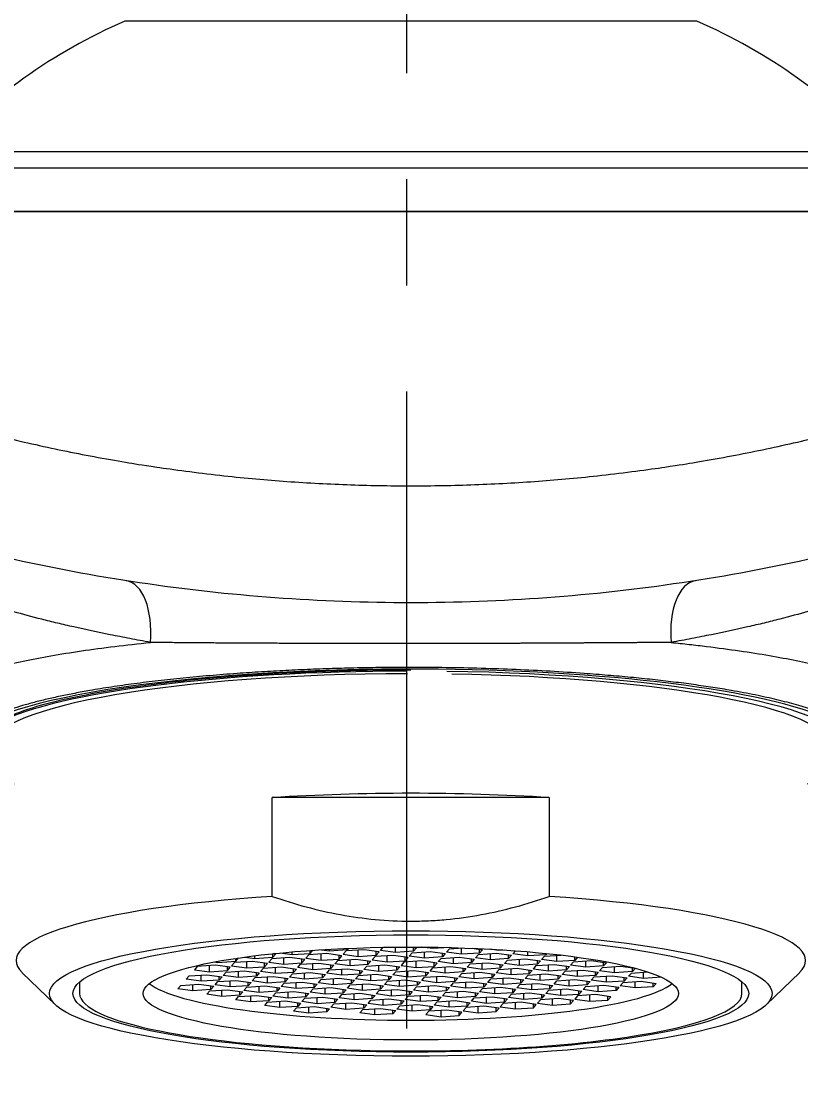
# Model space of a CAD drawing. Header units: millimetres. Extents: x 8809 to 9650, y -1236 to -642.
# Drawn here: x 9078.01 to 9101.32, y -858.43 to -826.88 of the extents above; entities that cross this region are included whole.
import ezdxf

# ---------------------------------------------------------------- set-up
doc = ezdxf.new("R2010")
doc.units = ezdxf.units.MM
doc.linetypes.add('CENTER2', pattern=[28.575, 19.05, -3.175, 3.175, -3.175])
doc.layers.add('CENTER', color=1, linetype='CENTER2', lineweight=15)
doc.layers.add('DIM', color=3, linetype='Continuous', lineweight=9)
doc.styles.get("Standard").update_dxf_attribs({"font": 'arial.ttf'})
doc.dimstyles.new('사본 ISO-25', dxfattribs={"dimtxt": 4, "dimasz": 4, "dimexe": 1.25, "dimexo": 0.625, "dimgap": 1.5, "dimtad": 1, "dimtih": 1, "dimtoh": 1, "dimdec": 1, "dimzin": 9, "dimdsep": 46, "dimtxsty": 'Standard', "dimcen": 2.5, "dimclrd": 3, "dimclre": 3, "dimclrt": 4, "dimadec": 0, "dimazin": 0, "dimtfac": 1, "dimtdec": 1, "dimtmove": 0, "dimatfit": 3, "dimfxl": 1, "dimarcsym": 0})

# ---------------------------------------------------------------- blocks, each defined once
blk = doc.blocks.new('*D57')
at = {"layer": 'Defpoints', "color": 0, "transparency": 16777216}
for p in [(9113.661, -736.612), (9065.661, -832.582), (9113.661, -832.582)]:
    blk.add_point(p, dxfattribs=at)
at = {"layer": 'DIM', "color": 3, "lineweight": -2, "transparency": 16777216}
for p, q in [((9065.661, -831.957), (9065.661, -735.362)), ((9113.661, -831.957), (9113.661, -735.362)), ((9070.161, -736.612), (9084.843, -736.612)), ((9109.161, -736.612), (9094.479, -736.612))]:
    blk.add_line(p, q, dxfattribs=at)
at = {"layer": 'DIM', "color": 3, "transparency": 16777216}
for points in [[(9070.161, -735.862), (9070.161, -737.362), (9065.661, -736.612)], [(9109.161, -735.862), (9109.161, -737.362), (9113.661, -736.612)]]:
    blk.add_solid(points, dxfattribs=at)
at = {"layer": 'DIM', "color": 4, "transparency": 16777216, "insert": (9089.661, -736.612), "char_height": 4.5, "attachment_point": 5}
blk.add_mtext('48', dxfattribs=at)
blk = doc.blocks.new('*D59')
at = {"layer": 'Defpoints', "color": 0, "transparency": 16777216}
for p in [(9098.968, -787.814), (9114.661, -962.582), (9165.123, -962.582)]:
    blk.add_point(p, dxfattribs=at)
at = {"layer": 'DIM', "color": 3, "lineweight": -2, "transparency": 16777216}
for p, q in [((9099.593, -787.814), (9166.373, -787.814)), ((9165.123, -792.314), (9165.123, -871.401)), ((9165.123, -958.082), (9165.123, -878.996)), ((9115.286, -962.582), (9166.373, -962.582))]:
    blk.add_line(p, q, dxfattribs=at)
at = {"layer": 'DIM', "color": 3, "transparency": 16777216}
for points in [[(9164.373, -792.314), (9165.873, -792.314), (9165.123, -787.814)], [(9164.373, -958.082), (9165.873, -958.082), (9165.123, -962.582)]]:
    blk.add_solid(points, dxfattribs=at)
at = {"layer": 'DIM', "color": 4, "transparency": 16777216, "insert": (9165.123, -875.198), "char_height": 4.5, "attachment_point": 5}
blk.add_mtext('174.8', dxfattribs=at)

msp = doc.modelspace()

# ---------------------------------------------------------------- linework, layer by layer
at = {"linetype": 'Continuous', "lineweight": 18, "extrusion": (0, 1, 0)}
for p, q in [((9098.212, -826.882), (9081.11, -826.882)), ((9073.661, -830.782), (9105.661, -830.782)), ((9073.661, -832.582), (9105.661, -832.582)), ((9105.56, -832.582), (9073.761, -832.582)), ((9093.801, -850.11), (9085.521, -850.11)), ((9085.521, -853.065), (9085.521, -850.11)), ((9093.801, -850.11), (9093.801, -853.065)), ((9086.651, -854.77), (9086.733, -854.675)), ((9086.651, -854.77), (9086.651, -854.681)), ((9086.996, -854.658), (9087.226, -854.69)), ((9087.226, -854.69), (9087.226, -854.645)), ((9087.226, -854.69), (9087.763, -854.654)), ((9087.726, -854.696), (9087.64, -854.796)), ((9088.263, -854.66), (9087.726, -854.696)), ((9087.763, -854.654), (9087.795, -854.617)), ((9087.763, -854.654), (9087.763, -854.619)), ((9088.091, -854.857), (9088.091, -854.672)), ((9088.715, -854.722), (9088.263, -854.66)), ((9088.752, -854.68), (9088.833, -854.586)), ((9089.204, -854.742), (9088.752, -854.68)), ((9089.204, -854.742), (9089.204, -854.581)), ((9089.628, -854.579), (9089.827, -854.606)), ((9089.741, -854.706), (9089.741, -854.594)), ((9089.827, -854.606), (9089.741, -854.706)), ((9090.316, -854.626), (9089.98, -854.58)), ((9090.316, -854.626), (9090.316, -854.584)), ((9090.806, -854.593), (9090.316, -854.626)), ((9090.729, -854.732), (9090.816, -854.632)), ((9090.816, -854.632), (9091.216, -854.606)), ((9091.181, -854.794), (9091.181, -854.608)), ((9091.497, -854.616), (9091.805, -854.658)), ((9091.718, -854.758), (9091.718, -854.646)), ((9091.805, -854.658), (9091.718, -854.758)), ((9092.293, -854.678), (9092.021, -854.641)), ((9092.293, -854.678), (9092.293, -854.656)), ((9092.461, -854.667), (9092.293, -854.678)), ((9092.707, -854.784), (9092.789, -854.69)), ((9083.889, -855.037), (9084.426, -855.001)), ((9083.889, -855.037), (9083.889, -855.006)), ((9084.927, -855.007), (9084.39, -855.043)), ((9084.426, -855.001), (9084.51, -854.905)), ((9084.426, -855.001), (9084.426, -854.918)), ((9084.695, -854.879), (9085.002, -854.921)), ((9085.379, -855.069), (9084.927, -855.007)), ((9085.002, -854.921), (9085.002, -854.839)), ((9085.002, -854.921), (9085.539, -854.885)), ((9085.502, -854.927), (9085.415, -855.027)), ((9086.039, -854.891), (9085.502, -854.927)), ((9085.539, -854.885), (9085.539, -854.778)), ((9085.539, -854.885), (9085.625, -854.786)), ((9085.625, -854.786), (9085.555, -854.776)), ((9085.753, -854.756), (9086.114, -854.805)), ((9085.867, -855.089), (9085.867, -854.903)), ((9086.491, -854.953), (9086.039, -854.891)), ((9086.114, -854.805), (9086.114, -854.723)), ((9086.114, -854.805), (9086.651, -854.77)), ((9086.404, -855.053), (9086.404, -854.941)), ((9086.404, -855.053), (9086.491, -854.953)), ((9086.614, -854.812), (9086.527, -854.911)), ((9086.527, -854.911), (9086.979, -854.973)), ((9087.151, -854.776), (9086.614, -854.812)), ((9086.979, -854.973), (9086.979, -854.787)), ((9086.979, -854.973), (9087.516, -854.937)), ((9087.603, -854.838), (9087.151, -854.776)), ((9087.393, -855.079), (9087.479, -854.979)), ((9087.479, -854.979), (9088.016, -854.943)), ((9087.516, -854.937), (9087.516, -854.826)), ((9087.516, -854.937), (9087.603, -854.838)), ((9087.64, -854.796), (9088.091, -854.857)), ((9087.844, -855.141), (9087.844, -854.955)), ((9088.016, -854.943), (9088.468, -855.005)), ((9088.091, -854.857), (9088.628, -854.822)), ((9088.381, -855.105), (9088.381, -854.993)), ((9088.468, -855.005), (9088.381, -855.105)), ((9088.592, -854.864), (9088.505, -854.963)), ((9088.505, -854.963), (9088.957, -855.025)), ((9089.129, -854.828), (9088.592, -854.864)), ((9088.628, -854.822), (9088.628, -854.71)), ((9088.628, -854.822), (9088.715, -854.722)), ((9088.957, -855.025), (9088.957, -854.839)), ((9088.957, -855.025), (9089.494, -854.989)), ((9089.58, -854.89), (9089.129, -854.828)), ((9089.741, -854.706), (9089.204, -854.742)), ((9089.994, -854.995), (9089.457, -855.031)), ((9089.494, -854.989), (9089.494, -854.878)), ((9089.494, -854.989), (9089.58, -854.89)), ((9089.617, -854.848), (9089.704, -854.748)), ((9090.069, -854.909), (9089.617, -854.848)), ((9089.704, -854.748), (9090.241, -854.712)), ((9089.822, -855.193), (9089.822, -855.007)), ((9090.446, -855.057), (9089.994, -854.995)), ((9090.069, -854.909), (9090.069, -854.724)), ((9090.606, -854.874), (9090.069, -854.909)), ((9090.241, -854.712), (9090.693, -854.774)), ((9090.482, -855.015), (9090.569, -854.916)), ((9090.934, -855.077), (9090.482, -855.015)), ((9090.569, -854.916), (9091.106, -854.88)), ((9090.606, -854.874), (9090.606, -854.762)), ((9090.693, -854.774), (9090.606, -854.874)), ((9091.181, -854.794), (9090.729, -854.732)), ((9090.934, -855.077), (9090.934, -854.891)), ((9091.106, -854.88), (9091.558, -854.942)), ((9091.718, -854.758), (9091.181, -854.794)), ((9091.471, -855.041), (9091.471, -854.93)), ((9091.558, -854.942), (9091.471, -855.041)), ((9091.595, -854.9), (9091.681, -854.8)), ((9092.046, -854.961), (9091.595, -854.9)), ((9091.681, -854.8), (9092.218, -854.764)), ((9092.046, -854.961), (9092.046, -854.776)), ((9092.583, -854.925), (9092.046, -854.961)), ((9092.218, -854.764), (9092.67, -854.826)), ((9092.46, -855.067), (9092.547, -854.968)), ((9092.547, -854.968), (9093.084, -854.932)), ((9092.583, -854.925), (9092.583, -854.814)), ((9092.67, -854.826), (9092.583, -854.925)), ((9093.158, -854.846), (9092.707, -854.784)), ((9092.912, -855.129), (9092.912, -854.943)), ((9093.084, -854.932), (9093.535, -854.994)), ((9093.158, -854.846), (9093.158, -854.719)), ((9093.695, -854.81), (9093.158, -854.846)), ((9093.449, -855.093), (9093.449, -854.982)), ((9093.535, -854.994), (9093.449, -855.093)), ((9093.572, -854.951), (9093.659, -854.852)), ((9094.024, -855.013), (9093.572, -854.951)), ((9093.659, -854.852), (9094.154, -854.819)), ((9093.695, -854.81), (9093.695, -854.769)), ((9093.728, -854.772), (9093.695, -854.81)), ((9094.024, -855.013), (9094.024, -854.827)), ((9094.561, -854.977), (9094.024, -855.013)), ((9094.524, -855.02), (9095.061, -854.984)), ((9094.561, -854.977), (9094.561, -854.87)), ((9094.644, -854.881), (9094.561, -854.977)), ((9094.889, -855.181), (9094.889, -854.995)), ((9095.061, -854.984), (9095.513, -855.046)), ((9083.278, -855.159), (9083.191, -855.258)), ((9083.191, -855.258), (9083.642, -855.32)), ((9083.815, -855.123), (9083.278, -855.159)), ((9083.642, -855.32), (9083.642, -855.134)), ((9083.642, -855.32), (9084.179, -855.284)), ((9083.794, -855.024), (9083.889, -855.037)), ((9084.266, -855.185), (9083.815, -855.123)), ((9084.056, -855.426), (9084.143, -855.326)), ((9084.143, -855.326), (9084.68, -855.29)), ((9084.179, -855.284), (9084.179, -855.173)), ((9084.179, -855.284), (9084.266, -855.185)), ((9084.39, -855.043), (9084.303, -855.143)), ((9084.303, -855.143), (9084.755, -855.204)), ((9084.508, -855.488), (9084.508, -855.302)), ((9084.68, -855.29), (9085.132, -855.352)), ((9084.755, -855.204), (9084.755, -855.019)), ((9084.755, -855.204), (9085.292, -855.169)), ((9085.168, -855.31), (9085.255, -855.211)), ((9085.62, -855.372), (9085.168, -855.31)), ((9085.255, -855.211), (9085.792, -855.175)), ((9085.292, -855.169), (9085.292, -855.057)), ((9085.292, -855.169), (9085.379, -855.069)), ((9085.415, -855.027), (9085.867, -855.089)), ((9085.62, -855.372), (9085.62, -855.186)), ((9085.792, -855.175), (9086.244, -855.237)), ((9085.867, -855.089), (9086.404, -855.053)), ((9086.157, -855.336), (9086.157, -855.225)), ((9086.244, -855.237), (9086.157, -855.336)), ((9086.28, -855.194), (9086.367, -855.095)), ((9086.732, -855.256), (9086.28, -855.194)), ((9086.367, -855.095), (9086.904, -855.059)), ((9086.732, -855.256), (9086.732, -855.07)), ((9087.269, -855.22), (9086.732, -855.256)), ((9086.904, -855.059), (9087.356, -855.121)), ((9087.146, -855.362), (9087.233, -855.263)), ((9087.233, -855.263), (9087.77, -855.227)), ((9087.269, -855.22), (9087.269, -855.109)), ((9087.356, -855.121), (9087.269, -855.22)), ((9087.844, -855.141), (9087.393, -855.079)), ((9087.597, -855.424), (9087.597, -855.238)), ((9087.77, -855.227), (9088.221, -855.289)), ((9088.381, -855.105), (9087.844, -855.141)), ((9088.134, -855.388), (9088.134, -855.277)), ((9088.221, -855.289), (9088.134, -855.388)), ((9088.258, -855.246), (9088.345, -855.147)), ((9088.71, -855.308), (9088.258, -855.246)), ((9088.345, -855.147), (9088.882, -855.111)), ((9088.71, -855.308), (9088.71, -855.122)), ((9089.247, -855.272), (9088.71, -855.308)), ((9088.882, -855.111), (9089.333, -855.173)), ((9089.123, -855.414), (9089.21, -855.315)), ((9089.21, -855.315), (9089.747, -855.279)), ((9089.247, -855.272), (9089.247, -855.161)), ((9089.333, -855.173), (9089.247, -855.272)), ((9089.457, -855.031), (9089.37, -855.131)), ((9089.37, -855.131), (9089.822, -855.193)), ((9089.575, -855.476), (9089.575, -855.29)), ((9089.747, -855.279), (9090.199, -855.341)), ((9089.822, -855.193), (9090.359, -855.157)), ((9090.112, -855.44), (9090.112, -855.329)), ((9090.235, -855.298), (9090.322, -855.199)), ((9090.687, -855.36), (9090.235, -855.298)), ((9090.322, -855.199), (9090.859, -855.163)), ((9090.359, -855.157), (9090.359, -855.045)), ((9090.359, -855.157), (9090.446, -855.057)), ((9090.687, -855.36), (9090.687, -855.174)), ((9091.224, -855.324), (9090.687, -855.36)), ((9090.859, -855.163), (9091.311, -855.225)), ((9091.471, -855.041), (9090.934, -855.077)), ((9091.187, -855.367), (9091.724, -855.331)), ((9091.224, -855.324), (9091.224, -855.213)), ((9091.311, -855.225), (9091.224, -855.324)), ((9091.348, -855.183), (9091.434, -855.083)), ((9091.799, -855.245), (9091.348, -855.183)), ((9091.434, -855.083), (9091.971, -855.047)), ((9091.724, -855.331), (9092.176, -855.392)), ((9091.799, -855.245), (9091.799, -855.059)), ((9092.336, -855.209), (9091.799, -855.245)), ((9091.971, -855.047), (9092.423, -855.109)), ((9092.213, -855.35), (9092.3, -855.251)), ((9092.3, -855.251), (9092.837, -855.215)), ((9092.336, -855.209), (9092.336, -855.097)), ((9092.423, -855.109), (9092.336, -855.209)), ((9092.912, -855.129), (9092.46, -855.067)), ((9092.665, -855.412), (9092.665, -855.226)), ((9092.837, -855.215), (9093.288, -855.277)), ((9093.449, -855.093), (9092.912, -855.129)), ((9093.202, -855.376), (9093.202, -855.265)), ((9093.288, -855.277), (9093.202, -855.376)), ((9093.325, -855.235), (9093.412, -855.135)), ((9093.777, -855.297), (9093.325, -855.235)), ((9093.412, -855.135), (9093.949, -855.099)), ((9093.777, -855.297), (9093.777, -855.111)), ((9094.314, -855.261), (9093.777, -855.297)), ((9093.949, -855.099), (9094.401, -855.161)), ((9094.19, -855.402), (9094.277, -855.303)), ((9094.277, -855.303), (9094.814, -855.267)), ((9094.314, -855.261), (9094.314, -855.149)), ((9094.401, -855.161), (9094.314, -855.261)), ((9094.437, -855.119), (9094.524, -855.02)), ((9094.889, -855.181), (9094.437, -855.119)), ((9094.642, -855.464), (9094.642, -855.278)), ((9094.814, -855.267), (9095.266, -855.329)), ((9095.426, -855.145), (9094.889, -855.181)), ((9095.179, -855.428), (9095.179, -855.317)), ((9095.266, -855.329), (9095.179, -855.428)), ((9095.303, -855.287), (9095.389, -855.187)), ((9095.754, -855.349), (9095.303, -855.287)), ((9095.389, -855.187), (9095.926, -855.151)), ((9095.426, -855.145), (9095.426, -855.034)), ((9095.513, -855.046), (9095.426, -855.145)), ((9095.754, -855.349), (9095.754, -855.163)), ((9096.291, -855.313), (9095.754, -855.349)), ((9095.926, -855.151), (9096.374, -855.213)), ((9096.255, -855.355), (9096.743, -855.322)), ((9096.291, -855.313), (9096.291, -855.201)), ((9096.378, -855.214), (9096.291, -855.313)), ((9096.62, -855.516), (9096.62, -855.33)), ((9078.046, -855.345), (9079.03, -856.299)), ((9079.761, -855.621), (9079.761, -855.968)), ((9082.944, -855.541), (9083.031, -855.442)), ((9083.396, -855.603), (9082.944, -855.541)), ((9083.031, -855.442), (9083.568, -855.406)), ((9083.396, -855.603), (9083.396, -855.417)), ((9083.933, -855.567), (9083.396, -855.603)), ((9083.568, -855.406), (9084.019, -855.468)), ((9083.809, -855.709), (9083.896, -855.61)), ((9083.896, -855.61), (9084.433, -855.574)), ((9083.933, -855.567), (9083.933, -855.456)), ((9084.019, -855.468), (9083.933, -855.567)), ((9084.508, -855.488), (9084.056, -855.426)), ((9084.261, -855.771), (9084.261, -855.585)), ((9084.433, -855.574), (9084.885, -855.636)), ((9085.045, -855.452), (9084.508, -855.488)), ((9084.798, -855.735), (9084.798, -855.624)), ((9084.885, -855.636), (9084.798, -855.735)), ((9084.921, -855.593), (9085.008, -855.494)), ((9085.373, -855.655), (9084.921, -855.593)), ((9085.008, -855.494), (9085.545, -855.458)), ((9085.045, -855.452), (9085.045, -855.34)), ((9085.132, -855.352), (9085.045, -855.452)), ((9085.373, -855.655), (9085.373, -855.469)), ((9085.91, -855.619), (9085.373, -855.655)), ((9085.545, -855.458), (9085.997, -855.52)), ((9086.157, -855.336), (9085.62, -855.372)), ((9085.873, -855.662), (9086.41, -855.626)), ((9085.91, -855.619), (9085.91, -855.508)), ((9085.997, -855.52), (9085.91, -855.619)), ((9086.033, -855.478), (9086.12, -855.378)), ((9086.485, -855.54), (9086.033, -855.478)), ((9086.12, -855.378), (9086.657, -855.342)), ((9086.238, -855.823), (9086.238, -855.637)), ((9086.41, -855.626), (9086.862, -855.687)), ((9086.485, -855.54), (9086.485, -855.354)), ((9087.022, -855.504), (9086.485, -855.54)), ((9086.657, -855.342), (9087.109, -855.404)), ((9086.899, -855.645), (9086.986, -855.546)), ((9087.35, -855.707), (9086.899, -855.645)), ((9086.986, -855.546), (9087.523, -855.51)), ((9087.022, -855.504), (9087.022, -855.392)), ((9087.109, -855.404), (9087.022, -855.504)), ((9087.597, -855.424), (9087.146, -855.362)), ((9087.35, -855.707), (9087.35, -855.521)), ((9087.523, -855.51), (9087.974, -855.572)), ((9088.134, -855.388), (9087.597, -855.424)), ((9087.887, -855.671), (9087.887, -855.56)), ((9087.974, -855.572), (9087.887, -855.671)), ((9088.011, -855.53), (9088.098, -855.43)), ((9088.463, -855.592), (9088.011, -855.53)), ((9088.098, -855.43), (9088.635, -855.394)), ((9088.463, -855.592), (9088.463, -855.406)), ((9089, -855.556), (9088.463, -855.592)), ((9088.635, -855.394), (9089.087, -855.456)), ((9088.876, -855.697), (9088.963, -855.598)), ((9088.963, -855.598), (9089.5, -855.562)), ((9089, -855.556), (9089, -855.444)), ((9089.087, -855.456), (9089, -855.556)), ((9089.575, -855.476), (9089.123, -855.414)), ((9089.328, -855.759), (9089.328, -855.573)), ((9089.5, -855.562), (9089.952, -855.624)), ((9090.112, -855.44), (9089.575, -855.476)), ((9089.865, -855.723), (9089.865, -855.612)), ((9089.952, -855.624), (9089.865, -855.723)), ((9089.988, -855.582), (9090.075, -855.482)), ((9090.44, -855.644), (9089.988, -855.582)), ((9090.075, -855.482), (9090.612, -855.446)), ((9090.199, -855.341), (9090.112, -855.44)), ((9090.44, -855.644), (9090.44, -855.458)), ((9090.977, -855.608), (9090.44, -855.644)), ((9090.612, -855.446), (9091.064, -855.508)), ((9090.941, -855.65), (9091.478, -855.614)), ((9090.977, -855.608), (9090.977, -855.496)), ((9091.064, -855.508), (9090.977, -855.608)), ((9091.101, -855.466), (9091.187, -855.367)), ((9091.552, -855.528), (9091.101, -855.466)), ((9091.305, -855.811), (9091.305, -855.625)), ((9091.478, -855.614), (9091.929, -855.676)), ((9091.552, -855.528), (9091.552, -855.342)), ((9092.089, -855.492), (9091.552, -855.528)), ((9091.966, -855.634), (9092.053, -855.534)), ((9092.418, -855.696), (9091.966, -855.634)), ((9092.053, -855.534), (9092.59, -855.498)), ((9092.089, -855.492), (9092.089, -855.381)), ((9092.176, -855.392), (9092.089, -855.492)), ((9092.665, -855.412), (9092.213, -855.35)), ((9092.418, -855.696), (9092.418, -855.51)), ((9092.59, -855.498), (9093.041, -855.56)), ((9093.202, -855.376), (9092.665, -855.412)), ((9092.955, -855.66), (9092.955, -855.548)), ((9093.041, -855.56), (9092.955, -855.66)), ((9093.078, -855.518), (9093.165, -855.418)), ((9093.53, -855.58), (9093.078, -855.518)), ((9093.165, -855.418), (9093.702, -855.383)), ((9093.53, -855.58), (9093.53, -855.394)), ((9094.067, -855.544), (9093.53, -855.58)), ((9093.702, -855.383), (9094.154, -855.444)), ((9093.943, -855.686), (9094.03, -855.586)), ((9094.03, -855.586), (9094.567, -855.55)), ((9094.067, -855.544), (9094.067, -855.433)), ((9094.154, -855.444), (9094.067, -855.544)), ((9094.642, -855.464), (9094.19, -855.402)), ((9094.395, -855.748), (9094.395, -855.562)), ((9094.567, -855.55), (9095.019, -855.612)), ((9095.179, -855.428), (9094.642, -855.464)), ((9094.932, -855.712), (9094.932, -855.6)), ((9095.019, -855.612), (9094.932, -855.712)), ((9095.056, -855.57), (9095.142, -855.47)), ((9095.507, -855.632), (9095.056, -855.57)), ((9095.142, -855.47), (9095.679, -855.435)), ((9095.507, -855.632), (9095.507, -855.446)), ((9096.044, -855.596), (9095.507, -855.632)), ((9095.679, -855.435), (9096.131, -855.496)), ((9095.921, -855.738), (9096.008, -855.638)), ((9096.008, -855.638), (9096.545, -855.602)), ((9096.044, -855.596), (9096.044, -855.485)), ((9096.131, -855.496), (9096.044, -855.596)), ((9096.168, -855.454), (9096.255, -855.355)), ((9096.62, -855.516), (9096.168, -855.454)), ((9096.373, -855.8), (9096.373, -855.614)), ((9096.545, -855.602), (9096.996, -855.664)), ((9097.152, -855.481), (9096.62, -855.516)), ((9099.561, -855.968), (9099.561, -855.621)), ((9100.292, -856.299), (9101.276, -855.345)), ((9082.697, -855.825), (9082.784, -855.725)), ((9083.149, -855.887), (9082.697, -855.825)), ((9082.784, -855.725), (9083.321, -855.689)), ((9083.149, -855.887), (9083.149, -855.701)), ((9083.686, -855.851), (9083.149, -855.887)), ((9083.321, -855.689), (9083.772, -855.751)), ((9083.562, -855.992), (9083.649, -855.893)), ((9083.649, -855.893), (9084.186, -855.857)), ((9083.686, -855.851), (9083.686, -855.739)), ((9083.772, -855.751), (9083.686, -855.851)), ((9084.261, -855.771), (9083.809, -855.709)), ((9084.014, -856.054), (9084.014, -855.868)), ((9084.186, -855.857), (9084.638, -855.919)), ((9084.798, -855.735), (9084.261, -855.771)), ((9084.551, -856.018), (9084.551, -855.907)), ((9084.638, -855.919), (9084.551, -856.018)), ((9084.674, -855.877), (9084.761, -855.777)), ((9085.126, -855.939), (9084.674, -855.877)), ((9084.761, -855.777), (9085.298, -855.741)), ((9085.126, -855.939), (9085.126, -855.753)), ((9085.663, -855.903), (9085.126, -855.939)), ((9085.298, -855.741), (9085.75, -855.803)), ((9085.54, -856.044), (9085.626, -855.945)), ((9085.626, -855.945), (9086.163, -855.909)), ((9085.663, -855.903), (9085.663, -855.791)), ((9085.75, -855.803), (9085.663, -855.903)), ((9085.787, -855.761), (9085.873, -855.662)), ((9086.238, -855.823), (9085.787, -855.761)), ((9085.991, -856.106), (9085.991, -855.92)), ((9086.163, -855.909), (9086.615, -855.971)), ((9086.775, -855.787), (9086.238, -855.823)), ((9086.528, -856.07), (9086.528, -855.959)), ((9086.652, -855.929), (9086.739, -855.829)), ((9087.104, -855.991), (9086.652, -855.929)), ((9086.739, -855.829), (9087.276, -855.793)), ((9086.775, -855.787), (9086.775, -855.676)), ((9086.862, -855.687), (9086.775, -855.787)), ((9087.104, -855.991), (9087.104, -855.805)), ((9087.641, -855.955), (9087.104, -855.991)), ((9087.276, -855.793), (9087.727, -855.855)), ((9087.887, -855.671), (9087.35, -855.707)), ((9087.604, -855.997), (9088.141, -855.961)), ((9087.641, -855.955), (9087.641, -855.843)), ((9087.727, -855.855), (9087.641, -855.955)), ((9087.764, -855.813), (9087.851, -855.713)), ((9088.216, -855.875), (9087.764, -855.813)), ((9087.851, -855.713), (9088.388, -855.678)), ((9088.141, -855.961), (9088.593, -856.023)), ((9088.216, -855.875), (9088.216, -855.689)), ((9088.753, -855.839), (9088.216, -855.875)), ((9088.388, -855.678), (9088.84, -855.739)), ((9088.629, -855.981), (9088.716, -855.881)), ((9088.716, -855.881), (9089.253, -855.845)), ((9088.753, -855.839), (9088.753, -855.728)), ((9088.84, -855.739), (9088.753, -855.839)), ((9089.328, -855.759), (9088.876, -855.697)), ((9089.081, -856.043), (9089.081, -855.857)), ((9089.253, -855.845), (9089.705, -855.907)), ((9089.865, -855.723), (9089.328, -855.759)), ((9089.618, -856.007), (9089.618, -855.895)), ((9089.705, -855.907), (9089.618, -856.007)), ((9089.741, -855.865), (9089.828, -855.765)), ((9090.193, -855.927), (9089.741, -855.865)), ((9089.828, -855.765), (9090.365, -855.73)), ((9090.193, -855.927), (9090.193, -855.741)), ((9090.73, -855.891), (9090.193, -855.927)), ((9090.365, -855.73), (9090.817, -855.791)), ((9090.607, -856.033), (9090.694, -855.933)), ((9090.694, -855.933), (9091.231, -855.897)), ((9090.73, -855.891), (9090.73, -855.78)), ((9090.817, -855.791), (9090.73, -855.891)), ((9090.854, -855.749), (9090.941, -855.65)), ((9091.305, -855.811), (9090.854, -855.749)), ((9091.058, -856.095), (9091.058, -855.909)), ((9091.231, -855.897), (9091.682, -855.959)), ((9091.842, -855.775), (9091.305, -855.811)), ((9091.595, -856.059), (9091.595, -855.947)), ((9091.682, -855.959), (9091.595, -856.059)), ((9091.719, -855.917), (9091.806, -855.817)), ((9092.171, -855.979), (9091.719, -855.917)), ((9091.806, -855.817), (9092.343, -855.781)), ((9091.842, -855.775), (9091.842, -855.664)), ((9091.929, -855.676), (9091.842, -855.775)), ((9092.171, -855.979), (9092.171, -855.793)), ((9092.708, -855.943), (9092.171, -855.979)), ((9092.343, -855.781), (9092.795, -855.843)), ((9092.955, -855.66), (9092.418, -855.696)), ((9092.671, -855.985), (9093.208, -855.949)), ((9092.708, -855.943), (9092.708, -855.832)), ((9092.795, -855.843), (9092.708, -855.943)), ((9092.831, -855.801), (9092.918, -855.702)), ((9093.283, -855.863), (9092.831, -855.801)), ((9092.918, -855.702), (9093.455, -855.666)), ((9093.036, -856.147), (9093.036, -855.961)), ((9093.208, -855.949), (9093.66, -856.011)), ((9093.283, -855.863), (9093.283, -855.677)), ((9093.82, -855.827), (9093.283, -855.863)), ((9093.455, -855.666), (9093.907, -855.728)), ((9093.696, -855.969), (9093.783, -855.869)), ((9093.783, -855.869), (9094.32, -855.833)), ((9093.82, -855.827), (9093.82, -855.716)), ((9093.907, -855.728), (9093.82, -855.827)), ((9094.395, -855.748), (9093.943, -855.686)), ((9094.148, -856.031), (9094.148, -855.845)), ((9094.32, -855.833), (9094.772, -855.895)), ((9094.932, -855.712), (9094.395, -855.748)), ((9094.685, -855.995), (9094.685, -855.883)), ((9094.772, -855.895), (9094.685, -855.995)), ((9094.809, -855.853), (9094.895, -855.754)), ((9095.26, -855.915), (9094.809, -855.853)), ((9094.895, -855.754), (9095.432, -855.718)), ((9095.26, -855.915), (9095.26, -855.729)), ((9095.797, -855.879), (9095.26, -855.915)), ((9095.432, -855.718), (9095.884, -855.78)), ((9095.797, -855.879), (9095.797, -855.768)), ((9095.884, -855.78), (9095.797, -855.879)), ((9096.373, -855.8), (9095.921, -855.738)), ((9096.91, -855.764), (9096.373, -855.8)), ((9096.91, -855.764), (9096.91, -855.652)), ((9096.996, -855.664), (9096.91, -855.764)), ((9079.761, -855.968), (9079.761, -855.968)), ((9084.014, -856.054), (9083.562, -855.992)), ((9084.551, -856.018), (9084.014, -856.054)), ((9084.427, -856.16), (9084.514, -856.06)), ((9084.879, -856.222), (9084.427, -856.16)), ((9084.514, -856.06), (9085.051, -856.025)), ((9084.879, -856.222), (9084.879, -856.036)), ((9085.416, -856.186), (9084.879, -856.222)), ((9085.051, -856.025), (9085.503, -856.086)), ((9085.293, -856.328), (9085.379, -856.228)), ((9085.379, -856.228), (9085.916, -856.192)), ((9085.416, -856.186), (9085.416, -856.075)), ((9085.503, -856.086), (9085.416, -856.186)), ((9085.991, -856.106), (9085.54, -856.044)), ((9085.744, -856.39), (9085.744, -856.204)), ((9085.916, -856.192), (9086.368, -856.254)), ((9086.528, -856.07), (9085.991, -856.106)), ((9086.281, -856.354), (9086.281, -856.242)), ((9086.368, -856.254), (9086.281, -856.354)), ((9086.405, -856.212), (9086.492, -856.112)), ((9086.857, -856.274), (9086.405, -856.212)), ((9086.492, -856.112), (9087.029, -856.076)), ((9086.615, -855.971), (9086.528, -856.07)), ((9086.857, -856.274), (9086.857, -856.088)), ((9087.394, -856.238), (9086.857, -856.274)), ((9087.029, -856.076), (9087.48, -856.138)), ((9087.357, -856.28), (9087.894, -856.244)), ((9087.394, -856.238), (9087.394, -856.127)), ((9087.48, -856.138), (9087.394, -856.238)), ((9087.517, -856.096), (9087.604, -855.997)), ((9087.969, -856.158), (9087.517, -856.096)), ((9087.722, -856.442), (9087.722, -856.256)), ((9087.894, -856.244), (9088.346, -856.306)), ((9087.969, -856.158), (9087.969, -855.972)), ((9088.506, -856.122), (9087.969, -856.158)), ((9088.382, -856.264), (9088.469, -856.164)), ((9088.834, -856.326), (9088.382, -856.264)), ((9088.469, -856.164), (9089.006, -856.128)), ((9088.506, -856.122), (9088.506, -856.011)), ((9088.593, -856.023), (9088.506, -856.122)), ((9089.081, -856.043), (9088.629, -855.981)), ((9088.834, -856.326), (9088.834, -856.14)), ((9089.006, -856.128), (9089.458, -856.19)), ((9089.618, -856.007), (9089.081, -856.043)), ((9089.371, -856.29), (9089.371, -856.178)), ((9089.458, -856.19), (9089.371, -856.29)), ((9089.495, -856.148), (9089.581, -856.049)), ((9089.946, -856.21), (9089.495, -856.148)), ((9089.581, -856.049), (9090.118, -856.013)), ((9089.946, -856.21), (9089.946, -856.024)), ((9090.483, -856.174), (9089.946, -856.21)), ((9090.118, -856.013), (9090.57, -856.075)), ((9090.36, -856.316), (9090.447, -856.216)), ((9090.447, -856.216), (9090.984, -856.18)), ((9090.483, -856.174), (9090.483, -856.063)), ((9090.57, -856.075), (9090.483, -856.174)), ((9091.058, -856.095), (9090.607, -856.033)), ((9090.812, -856.378), (9090.812, -856.192)), ((9090.984, -856.18), (9091.435, -856.242)), ((9091.595, -856.059), (9091.058, -856.095)), ((9091.349, -856.342), (9091.349, -856.23)), ((9091.435, -856.242), (9091.349, -856.342)), ((9091.472, -856.2), (9091.559, -856.101)), ((9091.924, -856.262), (9091.472, -856.2)), ((9091.559, -856.101), (9092.096, -856.065)), ((9091.924, -856.262), (9091.924, -856.076)), ((9092.461, -856.226), (9091.924, -856.262)), ((9092.096, -856.065), (9092.548, -856.127)), ((9092.424, -856.268), (9092.337, -856.368)), ((9092.961, -856.232), (9092.424, -856.268)), ((9092.461, -856.226), (9092.461, -856.115)), ((9092.548, -856.127), (9092.461, -856.226)), ((9092.584, -856.085), (9092.671, -855.985)), ((9093.036, -856.147), (9092.584, -856.085)), ((9092.789, -856.43), (9092.789, -856.244)), ((9093.413, -856.294), (9092.961, -856.232)), ((9093.573, -856.111), (9093.036, -856.147)), ((9093.536, -856.153), (9093.449, -856.252)), ((9093.449, -856.252), (9093.901, -856.314)), ((9094.073, -856.117), (9093.536, -856.153)), ((9093.573, -856.111), (9093.573, -855.999)), ((9093.66, -856.011), (9093.573, -856.111)), ((9094.148, -856.031), (9093.696, -855.969)), ((9093.901, -856.314), (9093.901, -856.128)), ((9093.901, -856.314), (9094.438, -856.278)), ((9094.525, -856.179), (9094.073, -856.117)), ((9094.685, -855.995), (9094.148, -856.031)), ((9094.438, -856.278), (9094.438, -856.167)), ((9094.438, -856.278), (9094.525, -856.179)), ((9094.649, -856.037), (9094.562, -856.137)), ((9094.562, -856.137), (9095.013, -856.199)), ((9095.186, -856.001), (9094.649, -856.037)), ((9095.013, -856.199), (9095.013, -856.013)), ((9095.013, -856.199), (9095.55, -856.163)), ((9095.637, -856.063), (9095.186, -856.001)), ((9095.55, -856.163), (9095.55, -856.051)), ((9095.55, -856.163), (9095.637, -856.063)), ((9085.744, -856.39), (9085.293, -856.328)), ((9086.281, -856.354), (9085.744, -856.39)), ((9086.158, -856.495), (9086.245, -856.396)), ((9086.61, -856.557), (9086.158, -856.495)), ((9086.245, -856.396), (9086.782, -856.36)), ((9086.61, -856.557), (9086.61, -856.371)), ((9087.147, -856.521), (9086.61, -856.557)), ((9086.782, -856.36), (9087.233, -856.422)), ((9087.147, -856.521), (9087.147, -856.41)), ((9087.233, -856.422), (9087.147, -856.521)), ((9087.27, -856.38), (9087.357, -856.28)), ((9087.722, -856.442), (9087.27, -856.38)), ((9088.259, -856.406), (9087.722, -856.442)), ((9088.135, -856.547), (9088.222, -856.448)), ((9088.587, -856.609), (9088.135, -856.547)), ((9088.222, -856.448), (9088.759, -856.412)), ((9088.259, -856.406), (9088.259, -856.294)), ((9088.346, -856.306), (9088.259, -856.406)), ((9088.587, -856.609), (9088.587, -856.423)), ((9089.124, -856.573), (9088.587, -856.609)), ((9088.759, -856.412), (9089.211, -856.474)), ((9089.371, -856.29), (9088.834, -856.326)), ((9089.124, -856.573), (9089.124, -856.462)), ((9089.211, -856.474), (9089.124, -856.573)), ((9089.248, -856.432), (9089.334, -856.332)), ((9089.699, -856.494), (9089.248, -856.432)), ((9089.334, -856.332), (9089.871, -856.296)), ((9089.699, -856.494), (9089.699, -856.308)), ((9090.236, -856.458), (9089.699, -856.494)), ((9089.871, -856.296), (9090.323, -856.358)), ((9090.2, -856.5), (9090.113, -856.599)), ((9090.737, -856.464), (9090.2, -856.5)), ((9090.236, -856.458), (9090.236, -856.346)), ((9090.323, -856.358), (9090.236, -856.458)), ((9090.812, -856.378), (9090.36, -856.316)), ((9090.565, -856.661), (9090.565, -856.475)), ((9091.188, -856.526), (9090.737, -856.464)), ((9091.349, -856.342), (9090.812, -856.378)), ((9091.102, -856.625), (9091.102, -856.514)), ((9091.102, -856.625), (9091.188, -856.526)), ((9091.312, -856.384), (9091.225, -856.484)), ((9091.225, -856.484), (9091.677, -856.546)), ((9091.849, -856.348), (9091.312, -856.384)), ((9091.677, -856.546), (9091.677, -856.36)), ((9091.677, -856.546), (9092.214, -856.51)), ((9092.301, -856.41), (9091.849, -856.348)), ((9092.214, -856.51), (9092.214, -856.398)), ((9092.214, -856.51), (9092.301, -856.41)), ((9092.337, -856.368), (9092.789, -856.43)), ((9092.789, -856.43), (9093.326, -856.394)), ((9093.326, -856.394), (9093.326, -856.282)), ((9093.326, -856.394), (9093.413, -856.294)), ((9090.113, -856.599), (9090.565, -856.661)), ((9090.565, -856.661), (9091.102, -856.625))]:
    msp.add_line(p, q, dxfattribs=at)
at = {"linetype": 'Continuous', "lineweight": 13, "extrusion": (0, 1, 0)}
msp.add_line((9105.661, -831.282), (9073.661, -831.282), dxfattribs=at)
at = {"linetype": 'Continuous', "lineweight": 18}
for centre, start, end in [((9087.792, -842.187), 113.5871, 137.3953), ((9091.53, -842.187), 42.6045, 66.4129)]:
    msp.add_arc(centre, 16.7, start, end, dxfattribs=at)
for centre, major_axis, ratio, start_param, end_param in [((9080.843, -845.597), (-0.309, -1.976), 0.505702, 1.715245, 3.141593), ((9098.477, -845.597), (-0.309, 1.976), 0.50551, 0, 1.426211), ((9089.661, -848.582), (-12.55, 0), 0.173648, 4.720643, 6.267877), ((9089.661, -848.582), (-13, 0), 0.173648, 4.720544, 5.956663), ((9089.661, -848.582), (-13.35, 0), 0.173648, 3.528892, 4.727312), ((9089.661, -848.582), (-13, 0), 0.173648, 3.126284, 4.629635), ((9089.661, -848.582), (-12.55, 0), 0.173648, 3.154657, 4.614172), ((9089.661, -852.029), (11.8, 0), 0.173648, 1.212343, 1.929249), ((9089.661, -854.983), (-11.8, 0), 0.173648, 5.070842, 6.460415), ((9089.661, -854.983), (-11.8, 0), 0.173648, 2.964363, 4.353936), ((9089.661, -855.377), (-8, 0), 0.173648, 0.214393, 2.927256), ((9089.661, -855.968), (-9.9, 0), 0.173648, 0, 1.420568), ((9089.661, -855.968), (-9.9, 0), 0.173648, 1.420568, 3.14167)]:
    msp.add_ellipse(centre, major_axis=major_axis, ratio=ratio, start_param=start_param, end_param=end_param, dxfattribs=at)
at = {"linetype": 'Continuous', "lineweight": 13}
msp.add_ellipse((9089.661, -848.582), major_axis=(-13.35, 0), ratio=0.173648, start_param=4.727312, end_param=6.283185, dxfattribs=at)
at = {"linetype": 'Continuous', "lineweight": 18}
for major_axis in [(10.8, 0), (10.1, 0), (-8, 0)]:
    msp.add_ellipse((9089.661, -855.968), major_axis=major_axis, ratio=0.173648, dxfattribs=at)
msp.add_open_spline([(9074.64, -838.547), (9081.984, -840.782), (9097.337, -840.782), (9104.681, -838.547)], degree=2, dxfattribs=at)
for points, knots in [([(9105.701, -841.895), (9104.403, -842.29), (9103.091, -842.637), (9100.445, -843.233), (9099.111, -843.482), (9096.428, -843.882), (9095.079, -844.032), (9092.374, -844.232), (9091.017, -844.282), (9088.305, -844.282), (9086.948, -844.232), (9084.243, -844.032), (9082.894, -843.882), (9080.211, -843.482), (9078.877, -843.233), (9076.231, -842.637), (9074.919, -842.29), (9073.621, -841.895)], [0, 0, 0, 0, 0.125, 0.125, 0.25, 0.25, 0.375, 0.375, 0.5, 0.5, 0.625, 0.625, 0.75, 0.75, 0.875, 0.875, 1, 1, 1, 1]), ([(9081.876, -845.467), (9081.667, -845.428), (9081.463, -845.39), (9081.063, -845.313), (9080.867, -845.275), (9080.295, -845.159), (9079.933, -845.082), (9079.422, -844.967), (9079.256, -844.929), (9078.936, -844.852), (9078.78, -844.814), (9078.331, -844.699), (9078.052, -844.624), (9077.534, -844.475), (9077.295, -844.401), (9076.965, -844.295), (9076.86, -844.26), (9076.658, -844.192), (9076.561, -844.158), (9076.376, -844.093), (9076.287, -844.061), (9076.116, -843.999), (9075.951, -843.94), (9075.761, -843.871), (9075.637, -843.826), (9075.577, -843.805), (9075.547, -843.794), (9075.533, -843.789), (9075.525, -843.786), (9075.522, -843.785), (9075.52, -843.784), (9075.519, -843.784), (9075.519, -843.784), (9075.381, -843.735), (9075.252, -843.689), (9075.013, -843.603), (9074.903, -843.563), (9074.756, -843.509), (9074.711, -843.492), (9074.626, -843.46), (9074.587, -843.445), (9074.481, -843.403), (9074.425, -843.38), (9074.348, -843.344), (9074.326, -843.332), (9074.324, -843.325)], [0, 0, 0, 0, 0.038467, 0.038467, 0.076935, 0.076935, 0.15387, 0.15387, 0.192337, 0.192337, 0.230805, 0.230805, 0.30774, 0.30774, 0.384675, 0.384675, 0.423142, 0.423142, 0.461609, 0.461609, 0.500077, 0.500077, 0.538544, 0.577012, 0.596246, 0.605862, 0.610671, 0.613075, 0.614277, 0.614878, 0.615179, 0.615179, 0.615479, 0.615479, 0.692414, 0.692414, 0.769349, 0.769349, 0.807817, 0.807817, 0.846284, 0.846284, 0.923219, 0.923219, 1, 1, 1, 1]), ([(9104.998, -843.325), (9104.998, -843.325), (9104.998, -843.326), (9104.992, -843.334), (9104.968, -843.347), (9104.886, -843.384), (9104.829, -843.408), (9104.686, -843.464), (9104.6, -843.496), (9104.405, -843.567), (9104.296, -843.606), (9104.119, -843.669), (9104.058, -843.691), (9103.963, -843.725), (9103.915, -843.742), (9103.858, -843.762), (9103.829, -843.772), (9103.814, -843.777), (9103.807, -843.78), (9103.803, -843.781), (9103.802, -843.782), (9103.8, -843.782), (9103.8, -843.782), (9103.669, -843.829), (9103.525, -843.881), (9103.289, -843.965), (9103.207, -843.995), (9103.035, -844.056), (9102.946, -844.087), (9102.667, -844.184), (9102.466, -844.253), (9102.025, -844.395), (9101.785, -844.468), (9101.267, -844.618), (9100.988, -844.694), (9100.538, -844.81), (9100.384, -844.848), (9100.064, -844.926), (9099.898, -844.964), (9099.387, -845.081), (9099.026, -845.158), (9098.455, -845.274), (9098.26, -845.313), (9097.859, -845.39), (9097.654, -845.428), (9097.444, -845.467)], [0, 0, 0, 0, 0.005508, 0.005508, 0.082007, 0.082007, 0.158506, 0.158506, 0.235006, 0.235006, 0.311505, 0.311505, 0.349755, 0.349755, 0.36888, 0.378442, 0.383223, 0.385614, 0.386809, 0.387407, 0.387706, 0.387706, 0.388005, 0.388005, 0.464504, 0.464504, 0.502754, 0.502754, 0.541004, 0.541004, 0.617503, 0.617503, 0.694002, 0.694002, 0.770502, 0.770502, 0.808751, 0.808751, 0.847001, 0.847001, 0.923501, 0.923501, 0.96175, 0.96175, 1, 1, 1, 1]), ([(9097.444, -845.467), (9097.427, -845.467), (9097.393, -845.467), (9097.343, -845.468), (9097.292, -845.468), (9097.24, -845.468), (9097.189, -845.469), (9097.138, -845.469), (9097.086, -845.469), (9097.035, -845.47), (9096.983, -845.47), (9096.931, -845.47), (9096.88, -845.471), (9096.828, -845.471), (9096.776, -845.471), (9096.724, -845.472), (9096.671, -845.472), (9096.619, -845.472), (9096.567, -845.473), (9096.514, -845.473), (9096.462, -845.474), (9096.409, -845.474), (9096.356, -845.474), (9096.304, -845.475), (9096.251, -845.475), (9096.198, -845.475), (9096.145, -845.476), (9096.091, -845.476), (9096.038, -845.476), (9095.985, -845.477), (9095.932, -845.477), (9095.878, -845.477), (9095.825, -845.478), (9095.771, -845.478), (9095.718, -845.478), (9095.664, -845.479), (9095.61, -845.479), (9095.556, -845.479), (9095.502, -845.48), (9095.449, -845.48), (9095.395, -845.48), (9095.341, -845.481), (9095.287, -845.481), (9095.233, -845.481), (9095.179, -845.482), (9095.125, -845.482), (9095.071, -845.482), (9095.017, -845.483), (9094.963, -845.483), (9094.909, -845.483), (9094.854, -845.484), (9094.8, -845.484), (9094.746, -845.484), (9094.692, -845.485), (9094.638, -845.485), (9094.583, -845.485), (9094.529, -845.486), (9094.475, -845.486), (9094.421, -845.486), (9094.366, -845.487), (9094.312, -845.487), (9094.258, -845.487), (9094.203, -845.487), (9094.149, -845.488), (9094.094, -845.488), (9094.04, -845.488), (9093.986, -845.489), (9093.931, -845.489), (9093.877, -845.489), (9093.822, -845.49), (9093.768, -845.49), (9093.713, -845.49), (9093.659, -845.49), (9093.605, -845.491), (9093.55, -845.491), (9093.496, -845.491), (9093.441, -845.491), (9093.387, -845.492), (9093.332, -845.492), (9093.278, -845.492), (9093.223, -845.492), (9093.169, -845.493), (9093.114, -845.493), (9093.06, -845.493), (9093.005, -845.493), (9092.951, -845.494), (9092.896, -845.494), (9092.842, -845.494), (9092.787, -845.494), (9092.733, -845.495), (9092.678, -845.495), (9092.624, -845.495), (9092.57, -845.495), (9092.515, -845.495), (9092.461, -845.496), (9092.406, -845.496), (9092.352, -845.496), (9092.297, -845.496), (9092.243, -845.496), (9092.188, -845.497), (9092.134, -845.497), (9092.08, -845.497), (9092.025, -845.497), (9091.971, -845.497), (9091.917, -845.498), (9091.862, -845.498), (9091.808, -845.498), (9091.754, -845.498), (9091.699, -845.498), (9091.645, -845.498), (9091.591, -845.498), (9091.536, -845.499), (9091.482, -845.499), (9091.428, -845.499), (9091.374, -845.499), (9091.319, -845.499), (9091.265, -845.499), (9091.211, -845.499), (9091.157, -845.499), (9091.103, -845.5), (9091.048, -845.5), (9090.994, -845.5), (9090.94, -845.5), (9090.886, -845.5), (9090.832, -845.5), (9090.778, -845.5), (9090.724, -845.5), (9090.67, -845.5), (9090.616, -845.5), (9090.562, -845.5), (9090.508, -845.5), (9090.454, -845.5), (9090.4, -845.501), (9090.346, -845.501), (9090.292, -845.501), (9090.238, -845.501), (9090.184, -845.501), (9090.131, -845.501), (9090.077, -845.501), (9090.023, -845.501), (9089.969, -845.501), (9089.916, -845.501), (9089.862, -845.501), (9089.808, -845.501), (9089.755, -845.501), (9089.701, -845.501), (9089.648, -845.501), (9089.576, -845.501), (9089.487, -845.501), (9089.38, -845.501), (9089.273, -845.501), (9089.167, -845.5), (9089.06, -845.5), (9088.953, -845.5), (9088.846, -845.5), (9088.739, -845.5), (9088.633, -845.5), (9088.526, -845.5), (9088.419, -845.5), (9088.313, -845.5), (9088.206, -845.5), (9088.1, -845.499), (9087.993, -845.499), (9087.887, -845.499), (9087.78, -845.499), (9087.674, -845.499), (9087.568, -845.499), (9087.462, -845.499), (9087.356, -845.498), (9087.25, -845.498), (9087.144, -845.498), (9087.038, -845.498), (9086.932, -845.497), (9086.826, -845.497), (9086.721, -845.497), (9086.615, -845.497), (9086.51, -845.496), (9086.404, -845.496), (9086.299, -845.496), (9086.194, -845.495), (9086.089, -845.495), (9085.984, -845.495), (9085.88, -845.494), (9085.775, -845.494), (9085.671, -845.494), (9085.566, -845.493), (9085.462, -845.493), (9085.358, -845.492), (9085.254, -845.492), (9085.151, -845.491), (9085.047, -845.491), (9084.944, -845.49), (9084.84, -845.49), (9084.737, -845.489), (9084.635, -845.489), (9084.532, -845.488), (9084.43, -845.488), (9084.327, -845.487), (9084.226, -845.487), (9084.124, -845.486), (9084.023, -845.485), (9083.922, -845.485), (9083.821, -845.484), (9083.72, -845.483), (9083.62, -845.482), (9083.52, -845.482), (9083.421, -845.481), (9083.322, -845.48), (9083.223, -845.479), (9083.124, -845.479), (9083.026, -845.478), (9082.928, -845.477), (9082.831, -845.476), (9082.733, -845.475), (9082.637, -845.474), (9082.54, -845.474), (9082.444, -845.473), (9082.349, -845.472), (9082.253, -845.471), (9082.158, -845.47), (9082.064, -845.469), (9081.97, -845.468), (9081.908, -845.468), (9081.876, -845.467)], [0, 0, 0, 0, 0.003633, 0.007264, 0.010893, 0.014521, 0.018146, 0.02177, 0.025391, 0.029011, 0.032629, 0.036245, 0.039859, 0.043472, 0.047082, 0.050691, 0.054298, 0.057903, 0.061507, 0.065109, 0.068709, 0.072307, 0.075904, 0.079499, 0.083092, 0.086684, 0.090274, 0.093863, 0.09745, 0.101035, 0.104619, 0.108201, 0.111782, 0.115361, 0.118939, 0.122515, 0.126087, 0.129655, 0.133219, 0.13678, 0.140337, 0.143891, 0.147441, 0.150987, 0.15453, 0.158069, 0.161604, 0.165136, 0.168665, 0.17219, 0.175712, 0.17923, 0.182744, 0.186256, 0.189764, 0.193268, 0.19677, 0.200267, 0.203762, 0.207253, 0.210741, 0.214226, 0.217708, 0.221186, 0.224662, 0.228134, 0.231603, 0.235069, 0.238531, 0.241991, 0.245448, 0.248901, 0.252352, 0.255799, 0.259244, 0.262686, 0.266125, 0.26956, 0.272993, 0.276423, 0.279851, 0.283275, 0.286697, 0.290116, 0.293532, 0.296945, 0.300356, 0.303764, 0.307169, 0.310572, 0.313972, 0.317369, 0.320764, 0.324156, 0.327546, 0.330933, 0.334318, 0.3377, 0.341079, 0.344457, 0.347831, 0.351204, 0.354574, 0.357941, 0.361307, 0.36467, 0.36803, 0.371389, 0.374745, 0.378099, 0.381451, 0.3848, 0.388147, 0.391493, 0.394836, 0.398177, 0.401515, 0.404852, 0.408187, 0.411519, 0.41485, 0.418179, 0.421505, 0.42483, 0.428153, 0.431474, 0.434793, 0.43811, 0.441425, 0.444739, 0.44805, 0.45136, 0.454668, 0.457974, 0.461279, 0.464582, 0.467883, 0.471182, 0.47448, 0.477775, 0.481068, 0.484359, 0.487647, 0.490933, 0.494217, 0.497499, 0.500779, 0.504056, 0.510605, 0.517153, 0.523702, 0.530251, 0.5368, 0.54335, 0.5499, 0.55645, 0.563002, 0.569554, 0.576107, 0.582661, 0.589216, 0.595772, 0.60233, 0.608888, 0.615449, 0.622011, 0.628574, 0.635139, 0.641706, 0.648275, 0.654846, 0.661419, 0.667994, 0.674572, 0.681152, 0.687734, 0.694319, 0.700906, 0.707496, 0.714089, 0.720685, 0.727284, 0.733885, 0.74049, 0.747099, 0.75371, 0.760325, 0.766943, 0.773565, 0.780191, 0.78682, 0.793453, 0.80009, 0.806731, 0.813376, 0.820025, 0.826677, 0.83333, 0.839984, 0.846638, 0.853293, 0.859948, 0.866604, 0.873261, 0.879919, 0.886578, 0.893238, 0.899899, 0.906562, 0.913226, 0.919891, 0.926557, 0.933225, 0.939895, 0.946566, 0.953239, 0.959914, 0.96659, 0.973269, 0.979949, 0.98663, 0.993314, 1, 1, 1, 1]), ([(9089.66, -846.215), (9089.408, -846.215), (9088.903, -846.217), (9088.149, -846.228), (9087.401, -846.247), (9086.658, -846.273), (9085.921, -846.307), (9085.189, -846.348), (9084.427, -846.399), (9083.646, -846.46), (9082.857, -846.533), (9082.104, -846.614), (9081.387, -846.703), (9080.705, -846.8), (9080.116, -846.896), (9079.61, -846.989), (9079.18, -847.076), (9078.776, -847.166), (9078.398, -847.26), (9078.046, -847.358), (9077.72, -847.459), (9077.42, -847.564), (9077.093, -847.694), (9076.766, -847.847), (9076.474, -848.026), (9076.266, -848.206), (9076.142, -848.387), (9076.105, -848.56), (9076.138, -848.722), (9076.227, -848.873), (9076.375, -849.024), (9076.582, -849.173), (9076.847, -849.322), (9077.189, -849.478), (9077.519, -849.602), (9077.745, -849.677), (9077.805, -849.697)], [0, 0, 0, 0, 0.027035, 0.053961, 0.080867, 0.10784, 0.134968, 0.162337, 0.190033, 0.222226, 0.254009, 0.285514, 0.316879, 0.348242, 0.379742, 0.403312, 0.426809, 0.450292, 0.47382, 0.497452, 0.521247, 0.54526, 0.569548, 0.608123, 0.646081, 0.683652, 0.721073, 0.758586, 0.789805, 0.820973, 0.852228, 0.883709, 0.915552, 0.947886, 0.986596, 1, 1, 1, 1]), ([(9077.353, -847.857), (9077.352, -847.858), (9077.375, -847.832), (9077.565, -847.713), (9078.08, -847.495), (9078.921, -847.245), (9080.093, -846.991), (9081.564, -846.756), (9083.282, -846.558), (9085.191, -846.408), (9087.195, -846.313), (9088.707, -846.284), (9089.518, -846.282), (9089.661, -846.282)], [0, 0, 0, 0, 0.033901, 0.110871, 0.199677, 0.299799, 0.407551, 0.519629, 0.633998, 0.74958, 0.865813, 0.976433, 1, 1, 1, 1]), ([(9101.517, -849.697), (9101.63, -849.661), (9101.855, -849.584), (9102.204, -849.448), (9102.545, -849.288), (9102.84, -849.11), (9103.051, -848.93), (9103.177, -848.748), (9103.219, -848.566), (9103.177, -848.384), (9103.052, -848.202), (9102.842, -848.022), (9102.548, -847.844), (9102.173, -847.669), (9101.725, -847.498), (9101.206, -847.335), (9100.62, -847.182), (9099.968, -847.037), (9099.319, -846.915), (9098.697, -846.813), (9098.12, -846.729), (9097.518, -846.65), (9096.889, -846.577), (9096.233, -846.511), (9095.552, -846.45), (9094.754, -846.388), (9093.841, -846.329), (9092.812, -846.278), (9091.772, -846.242), (9090.72, -846.22), (9090.014, -846.215), (9089.66, -846.215)], [0, 0, 0, 0, 0.0254, 0.053141, 0.091833, 0.12986, 0.167452, 0.204845, 0.242281, 0.279747, 0.317133, 0.354679, 0.392619, 0.431184, 0.469873, 0.507952, 0.545654, 0.583216, 0.62088, 0.647848, 0.674701, 0.701525, 0.728408, 0.755436, 0.782695, 0.810268, 0.848809, 0.886817, 0.924526, 0.962174, 1, 1, 1, 1]), ([(9085.521, -853.065), (9086.191, -853.296), (9086.869, -853.481), (9087.902, -853.671), (9088.249, -853.72), (9088.948, -853.786), (9089.301, -853.803), (9089.746, -853.803), (9089.835, -853.802), (9090.012, -853.798), (9090.278, -853.789), (9090.543, -853.77), (9091.069, -853.721), (9091.417, -853.672), (9092.452, -853.481), (9093.13, -853.296), (9093.801, -853.065)], [0, 0, 0, 0, 0.25, 0.25, 0.375, 0.375, 0.5, 0.5, 0.53125, 0.53125, 0.5625, 0.625, 0.625, 0.75, 0.75, 1, 1, 1, 1])]:
    msp.add_open_spline(points, degree=3, knots=knots, dxfattribs=at)
at = {"linetype": 'Continuous', "lineweight": 13}
for points, knots in [([(9074.933, -847.611), (9074.932, -847.603), (9074.931, -847.595), (9074.927, -847.556), (9074.927, -847.525), (9074.938, -847.432), (9074.959, -847.37), (9075.03, -847.245), (9075.081, -847.182), (9075.213, -847.056), (9075.295, -846.992), (9075.491, -846.865), (9075.605, -846.801), (9075.801, -846.707), (9075.87, -846.675), (9076.017, -846.613), (9076.172, -846.55), (9076.343, -846.489), (9076.522, -846.428), (9076.615, -846.398), (9076.907, -846.308), (9077.118, -846.249), (9077.572, -846.134), (9078.06, -846.022), (9078.611, -845.917), (9079.191, -845.816), (9079.497, -845.767), (9080.134, -845.674), (9080.466, -845.63), (9081.154, -845.545), (9081.51, -845.505), (9081.876, -845.467)], [0, 0, 0, 0, 0.010215, 0.010215, 0.049806, 0.049806, 0.128989, 0.128989, 0.208172, 0.208172, 0.287354, 0.287354, 0.366537, 0.366537, 0.406129, 0.406129, 0.44572, 0.485312, 0.485312, 0.524903, 0.524903, 0.604086, 0.604086, 0.683269, 0.762451, 0.762451, 0.841634, 0.841634, 0.920817, 0.920817, 1, 1, 1, 1]), ([(9097.444, -845.467), (9097.627, -845.486), (9097.807, -845.506), (9098.161, -845.545), (9098.335, -845.566), (9098.846, -845.629), (9099.174, -845.672), (9099.8, -845.763), (9100.099, -845.81), (9100.665, -845.908), (9101.2, -846.009), (9101.671, -846.115), (9102, -846.195), (9102.105, -846.222), (9102.308, -846.277), (9102.406, -846.305), (9102.595, -846.361), (9102.686, -846.389), (9102.862, -846.447), (9103.032, -846.505), (9103.188, -846.564), (9103.338, -846.625), (9103.41, -846.655), (9103.749, -846.808), (9103.964, -846.936), (9104.269, -847.196), (9104.359, -847.328), (9104.396, -847.514), (9104.397, -847.568), (9104.387, -847.621)], [0, 0, 0, 0, 0.039026, 0.039026, 0.078052, 0.078052, 0.156104, 0.156104, 0.234155, 0.234155, 0.312207, 0.390259, 0.390259, 0.429285, 0.429285, 0.468311, 0.468311, 0.507337, 0.507337, 0.546363, 0.585389, 0.585389, 0.624415, 0.624415, 0.780518, 0.780518, 0.936622, 0.936622, 1, 1, 1, 1])]:
    msp.add_open_spline(points, degree=3, knots=knots, dxfattribs=at)
at = {"layer": 'CENTER'}
msp.add_line((9089.532, -780.814), (9089.532, -1059.882), dxfattribs=at)

# ---------------------------------------------------------------- dimensions: what is measured, and where the dimension line sits
at = {"layer": 'DIM', "color": 1}
dim = msp.add_linear_dim(base=(9113.661, -736.612), p1=(9065.661, -832.582), p2=(9113.661, -832.582), dimstyle='사본 ISO-25', override={"dimtxt": 4.5, "dimasz": 4.5, "dimtad": 0}, dxfattribs=at)
dim.commit()
dim.dimension.update_dxf_attribs({"geometry": '*D57', "text_midpoint": (9089.661, -736.612)})
dim = msp.add_linear_dim(base=(9165.123, -962.582), p1=(9098.968, -787.814), p2=(9114.661, -962.582), angle=90, dimstyle='사본 ISO-25', override={"dimtxt": 4.5, "dimasz": 4.5, "dimtad": 0}, dxfattribs=at)
dim.commit()
dim.dimension.update_dxf_attribs({"geometry": '*D59', "text_midpoint": (9165.123, -875.198)})

doc.saveas('drawing.dxf')
